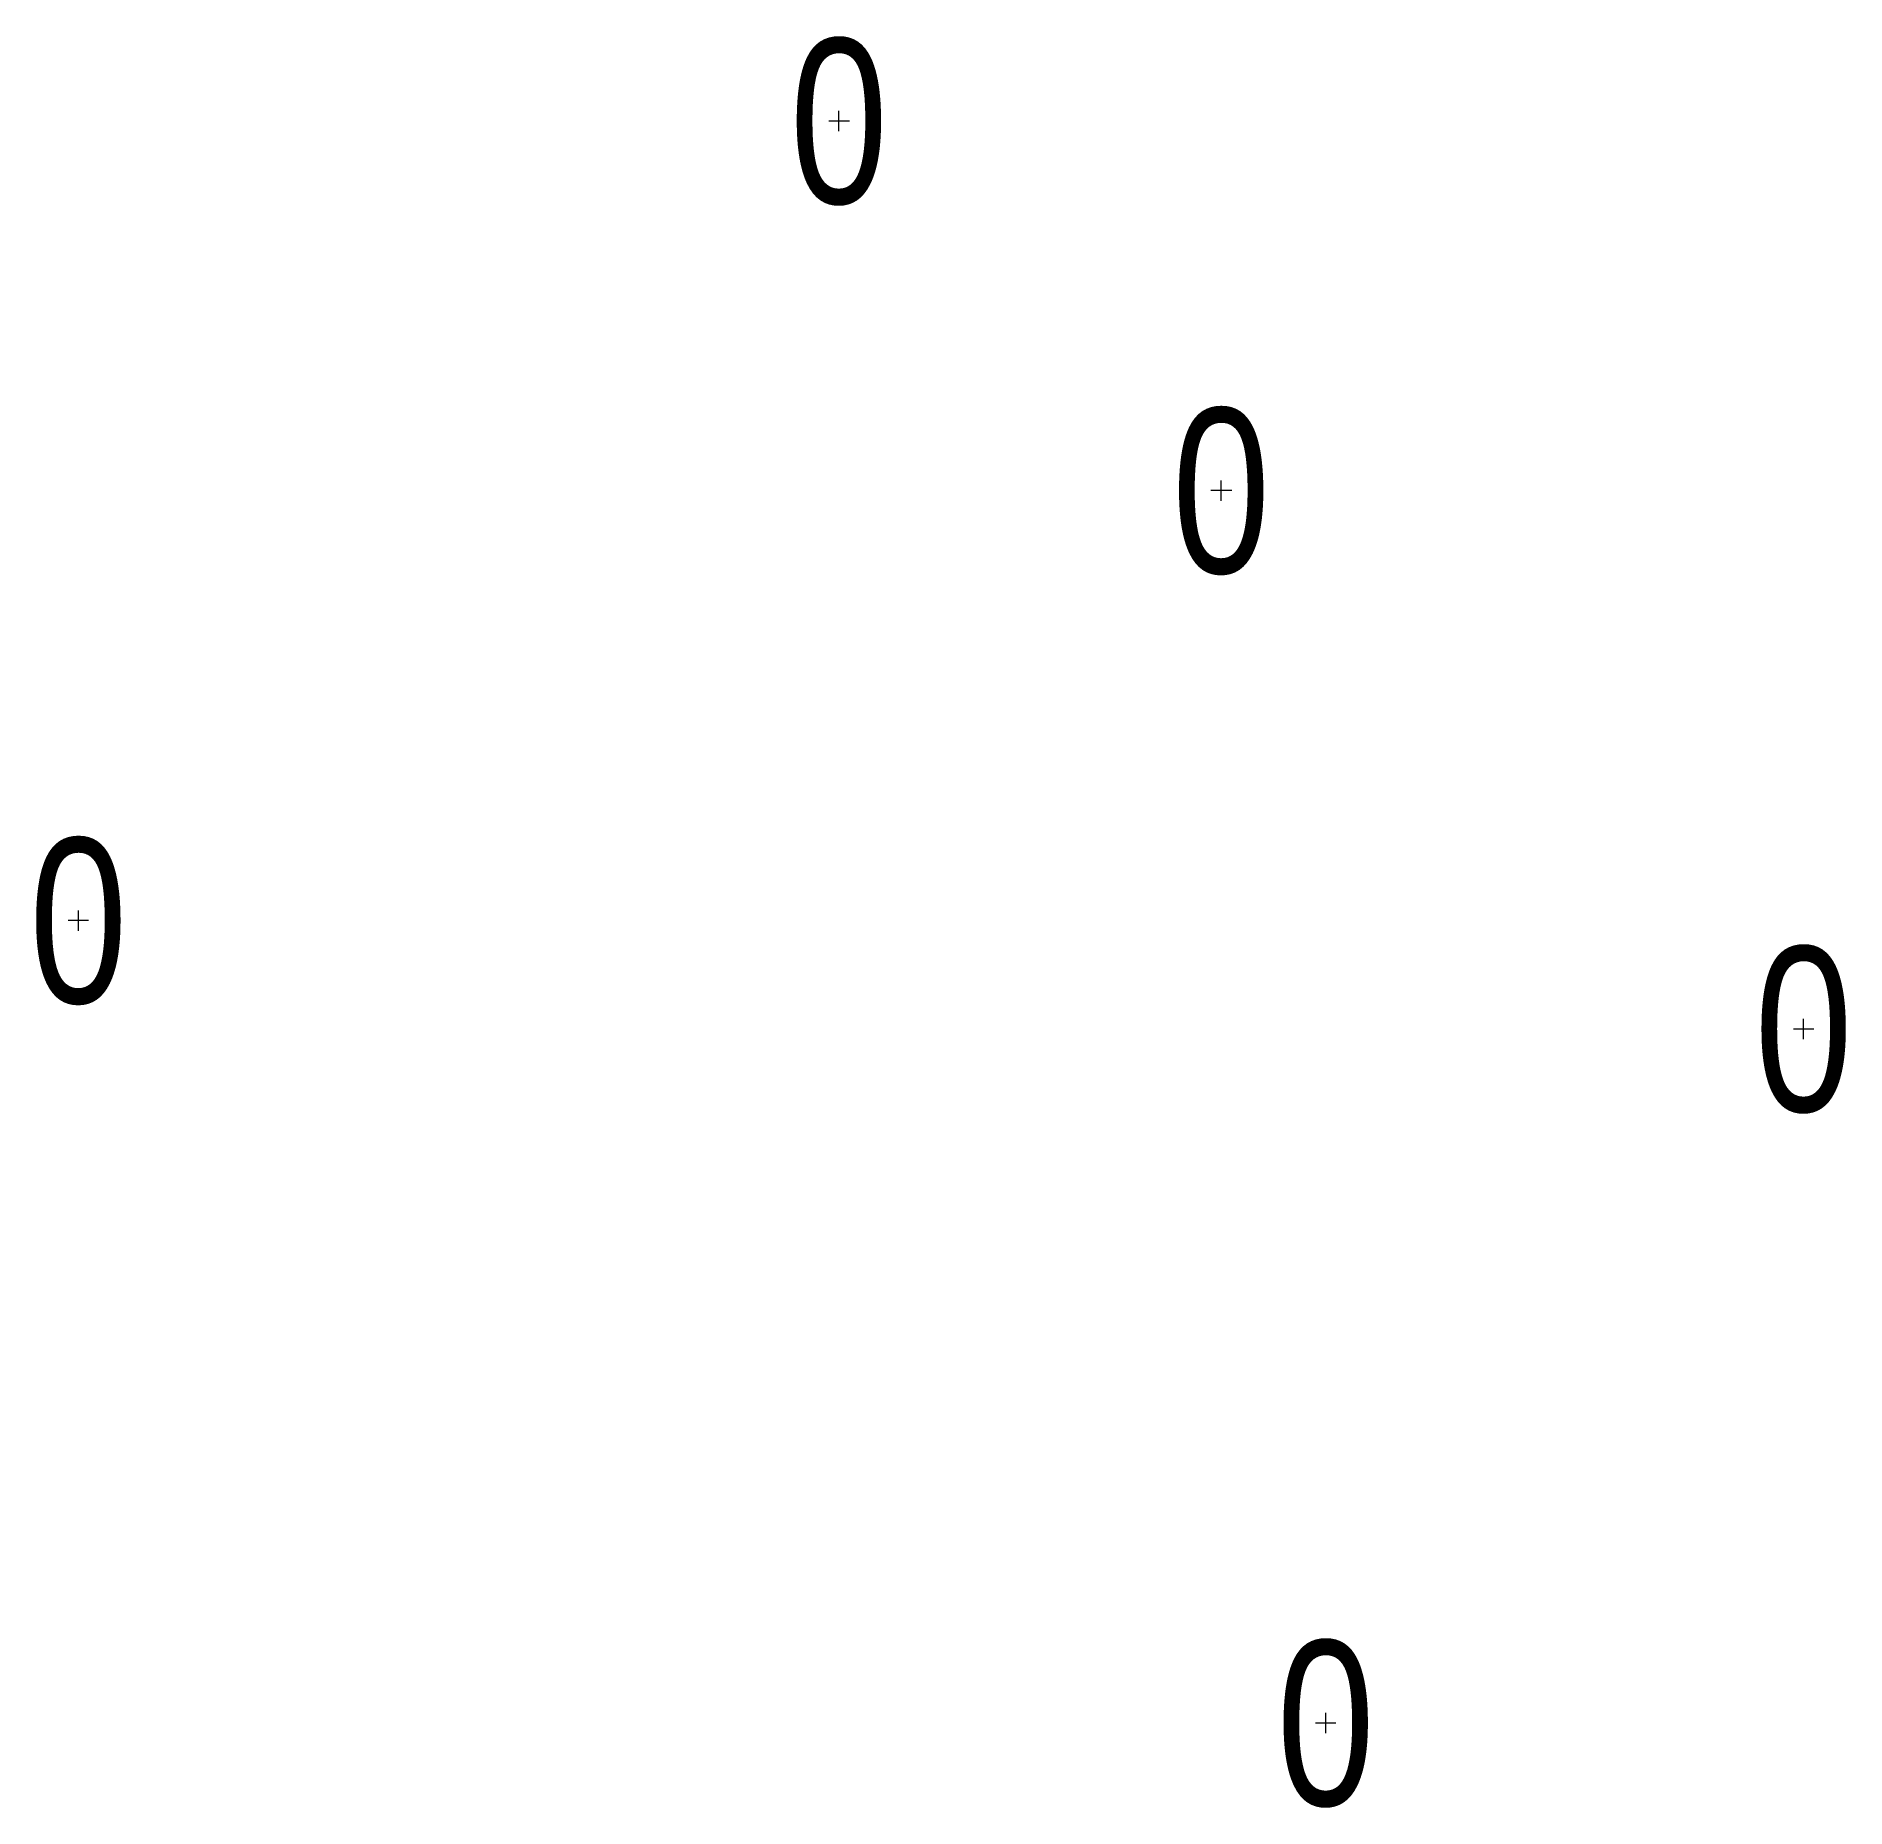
# Model space of a CAD drawing. Header units: metres. Extents: x 535468 to 552658, y 1836578 to 1839983.
# Drawn here: x 552603.2 to 552658, y 1839878.5 to 1839932.2 of the extents above.
import ezdxf
from ezdxf.enums import TextEntityAlignment as Align

# ---------------------------------------------------------------- set-up
doc = ezdxf.new("R2010")
doc.units = ezdxf.units.M
doc.header["$LTSCALE"] = 2
doc.layers.add('11', color=7, linetype='Continuous', lineweight=13)
doc.layers.add('12', color=7, linetype='Continuous')

msp = doc.modelspace()

# ---------------------------------------------------------------- linework, layer by layer
at = {"layer": '11'}
for p, q in [((552627.51, 1839929.34), (552627.51, 1839929.96)), ((552627.83, 1839929.65), (552627.2, 1839929.65)), ((552639.1, 1839918.13), (552639.1, 1839918.75)), ((552639.42, 1839918.44), (552638.79, 1839918.44)), ((552604.45, 1839905.09), (552604.45, 1839905.71)), ((552604.76, 1839905.4), (552604.14, 1839905.4)), ((552656.76, 1839901.8), (552656.76, 1839902.42)), ((552657.07, 1839902.11), (552656.45, 1839902.11)), ((552642.58, 1839881.06), (552641.96, 1839881.06)), ((552642.27, 1839880.75), (552642.27, 1839881.37))]:
    msp.add_line(p, q, dxfattribs=at)

# ---------------------------------------------------------------- texts
at = {"layer": '12', "width": 0.8}
for p in [(552627.51, 1839927.15), (552639.1, 1839915.94), (552604.45, 1839902.9), (552656.76, 1839899.61), (552642.27, 1839878.56)]:
    msp.add_text('0', height=5, dxfattribs=at).set_placement(p, align=Align.CENTER)

doc.saveas('drawing.dxf')
